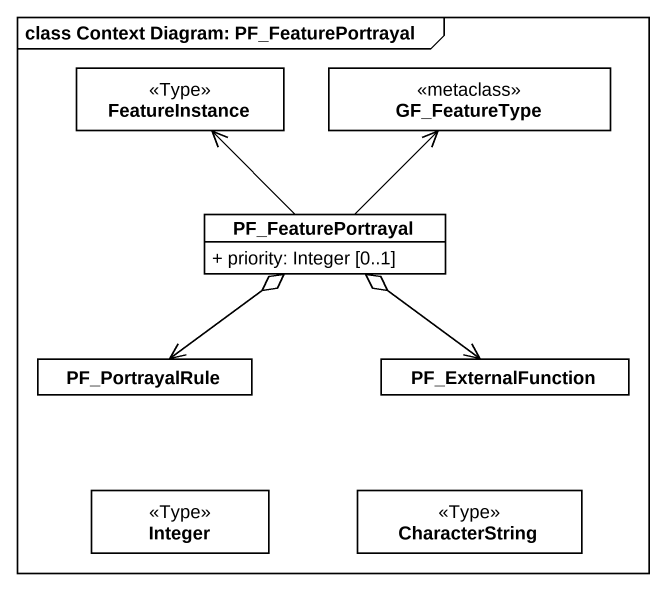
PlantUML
@startuml
mainframe class Context Diagram: PF_FeaturePortrayal
hide circle
hide empty members
skinparam classAttributeIconSize 0
class FeatureInstance <<Type>>
class GF_FeatureType <<metaclass>>
class PF_FeaturePortrayal {
  + priority: Integer [0..1]
}
class PF_PortrayalRule
class PF_ExternalFunction
class Integer <<Type>>
class CharacterString <<Type>>
PF_FeaturePortrayal -up-> FeatureInstance
PF_FeaturePortrayal -up-> GF_FeatureType
PF_PortrayalRule <-up-o PF_FeaturePortrayal
PF_ExternalFunction <-up-o PF_FeaturePortrayal
@enduml
